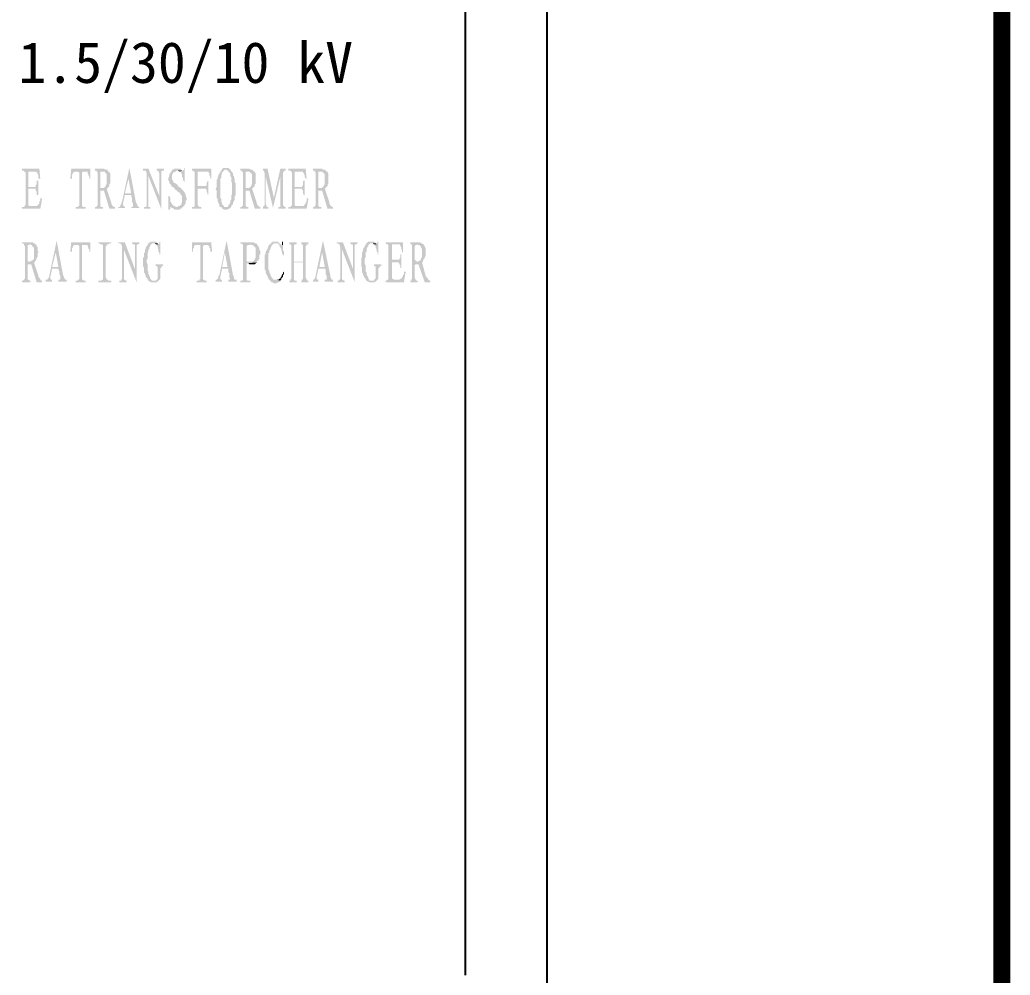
# Model space of a CAD drawing. Header units: millimetres. Extents: x 183355 to 194386, y -190559 to -183233.
# Drawn here: x 194325 to 194386.2, y -190119 to -190060 of the extents above; entities that cross this region are included whole.
import ezdxf

# ---------------------------------------------------------------- set-up
doc = ezdxf.new("R2010")
doc.units = ezdxf.units.MM
doc.header["$LTSCALE"] = 13
for name, color, linetype in [('1', 4, 'Continuous'), ('2', 3, 'Continuous'), ('PDF_Geometry', 7, 'Continuous')]:
    doc.layers.add(name, color=color, linetype=linetype)
doc.styles.add('PDF FangSong', font='simfang.ttf')

msp = doc.modelspace()

# ---------------------------------------------------------------- hatches: boundary and pattern name
at = {"layer": '2', "linetype": 'Continuous', "transparency": 33554559}
for points in [[(194326.164, -190069.201), (194325.097, -190069.201), (194325.097, -190069.314), (194325.153, -190069.314), (194325.21, -190069.314), (194325.21, -190069.37), (194325.94, -190069.37), (194325.996, -190069.37), (194325.996, -190069.426), (194326.052, -190069.482), (194326.052, -190069.538), (194326.108, -190069.594), (194326.108, -190069.707), (194326.108, -190069.819), (194326.221, -190069.819)], [(194325.21, -190069.37), (194325.266, -190069.37), (194325.322, -190069.482), (194325.322, -190071.448), (194325.266, -190071.448), (194325.266, -190071.504), (194325.21, -190071.56), (194325.659, -190071.504), (194325.603, -190071.504), (194325.547, -190071.504), (194325.49, -190071.448), (194325.49, -190071.392), (194325.49, -190070.437), (194325.884, -190070.437), (194325.49, -190070.325), (194325.49, -190069.37), (194325.94, -190069.37)], [(194329.31, -190069.201), (194328.13, -190069.201), (194328.074, -190069.819), (194328.186, -190069.819), (194328.186, -190069.707), (194328.186, -190069.594), (194328.186, -190069.538), (194328.243, -190069.482), (194328.243, -190069.426), (194328.299, -190069.426), (194328.355, -190069.37), (194328.411, -190069.37)], [(194329.31, -190069.201), (194328.411, -190069.37), (194329.085, -190069.37), (194329.141, -190069.37), (194329.141, -190069.426), (194329.141, -190069.482), (194329.197, -190069.538), (194329.197, -190069.594), (194329.254, -190069.707), (194329.254, -190069.819), (194329.31, -190069.819)], [(194328.411, -190069.37), (194328.467, -190069.37), (194328.523, -190069.37), (194328.58, -190069.426), (194328.636, -190069.426), (194328.636, -190071.448), (194328.636, -190071.504), (194328.58, -190071.504), (194328.523, -190071.56), (194328.467, -190071.56), (194328.411, -190071.56), (194328.411, -190071.673), (194329.029, -190071.673), (194329.029, -190071.56), (194328.973, -190071.56), (194328.917, -190071.56), (194328.86, -190071.56), (194328.804, -190071.504), (194328.804, -190071.448), (194328.804, -190069.426), (194328.86, -190069.37), (194328.917, -190069.37), (194329.029, -190069.37), (194329.085, -190069.37)], [(194330.096, -190069.201), (194329.591, -190069.201), (194329.591, -190069.314), (194329.647, -190069.314), (194329.703, -190069.314), (194329.703, -190069.37), (194329.759, -190069.426), (194329.759, -190071.448), (194329.703, -190071.504), (194329.703, -190071.56), (194329.647, -190071.56), (194329.591, -190071.56), (194329.591, -190071.673), (194330.096, -190071.673), (194330.096, -190071.56), (194330.04, -190071.56), (194329.984, -190071.56), (194329.928, -190071.504), (194329.928, -190071.448), (194329.928, -190070.605), (194329.928, -190070.549), (194329.984, -190070.549), (194330.04, -190070.549), (194330.152, -190070.549), (194330.321, -190070.437), (194330.377, -190070.437), (194330.04, -190070.381), (194329.984, -190070.381), (194329.928, -190070.381), (194329.928, -190070.325), (194329.928, -190069.426), (194329.928, -190069.37), (194329.984, -190069.37), (194330.096, -190069.37), (194330.433, -190069.37), (194330.377, -190069.314), (194330.377, -190069.257), (194330.321, -190069.257), (194330.265, -190069.257), (194330.152, -190069.201)], [(194330.433, -190069.37), (194330.096, -190069.37), (194330.152, -190069.37), (194330.208, -190069.37), (194330.208, -190069.426), (194330.265, -190069.482), (194330.321, -190069.538), (194330.321, -190069.594), (194330.321, -190069.707), (194330.321, -190069.763), (194330.321, -190069.875), (194330.321, -190069.931), (194330.321, -190069.988), (194330.321, -190070.1), (194330.321, -190070.156), (194330.265, -190070.212), (194330.265, -190070.268), (194330.208, -190070.325), (194330.152, -190070.381), (194330.096, -190070.381), (194330.04, -190070.381), (194330.377, -190070.437), (194330.377, -190070.381), (194330.433, -190070.325), (194330.489, -190070.268), (194330.489, -190070.212), (194330.489, -190070.156), (194330.545, -190070.1), (194330.545, -190070.044), (194330.545, -190069.988), (194330.545, -190069.875), (194330.545, -190069.819), (194330.545, -190069.707), (194330.545, -190069.651), (194330.545, -190069.538), (194330.545, -190069.482), (194330.489, -190069.426), (194330.489, -190069.37)], [(194331.725, -190069.145), (194331.276, -190071.223), (194331.219, -190071.336), (194331.219, -190071.392), (194331.163, -190071.448), (194331.163, -190071.504), (194331.107, -190071.56), (194331.051, -190071.56), (194331.051, -190071.616), (194331.444, -190071.616), (194331.444, -190071.56), (194331.388, -190071.504), (194331.332, -190071.448), (194331.332, -190071.336), (194331.444, -190070.83), (194331.837, -190070.83), (194331.444, -190070.718), (194331.669, -190069.819)], [(194331.725, -190069.145), (194331.669, -190069.819), (194331.837, -190070.718), (194331.444, -190070.718), (194331.837, -190070.83), (194331.837, -190070.942), (194331.893, -190070.999), (194331.893, -190071.055), (194331.893, -190071.167), (194331.893, -190071.223), (194331.893, -190071.279), (194331.95, -190071.336), (194331.95, -190071.392), (194331.95, -190071.448), (194331.95, -190071.504), (194331.893, -190071.56), (194331.837, -190071.56), (194331.837, -190071.616), (194332.343, -190071.616), (194332.343, -190071.56), (194332.287, -190071.56), (194332.23, -190071.504), (194332.23, -190071.448), (194332.174, -190071.392), (194332.174, -190071.336), (194332.118, -190071.223)], [(194332.904, -190069.201), (194332.567, -190069.201), (194332.567, -190069.314), (194332.624, -190069.314), (194332.68, -190069.314), (194332.736, -190069.314), (194332.792, -190069.482), (194332.904, -190069.651), (194333.691, -190071.673), (194333.578, -190070.886)], [(194332.792, -190069.482), (194332.792, -190071.448), (194332.792, -190071.504), (194332.736, -190071.56), (194332.68, -190071.56), (194332.624, -190071.56), (194332.624, -190071.673), (194333.017, -190071.673), (194333.017, -190071.56), (194332.961, -190071.56), (194332.904, -190071.56), (194332.904, -190071.504), (194332.904, -190071.448), (194332.904, -190069.651)], [(194333.859, -190069.201), (194333.41, -190069.201), (194333.41, -190069.314), (194333.466, -190069.314), (194333.522, -190069.314), (194333.522, -190069.37), (194333.578, -190069.482), (194333.578, -190070.886), (194333.691, -190071.673), (194333.691, -190069.426), (194333.691, -190069.37), (194333.747, -190069.314), (194333.859, -190069.314)], [(194334.589, -190069.201), (194334.533, -190069.201), (194334.477, -190069.201), (194334.421, -190069.257), (194334.365, -190069.257), (194334.365, -190069.314), (194334.309, -190069.37), (194334.252, -190069.426), (194334.252, -190069.482), (194334.196, -190069.538), (194334.196, -190069.594), (194334.196, -190069.651), (194334.14, -190069.763), (194334.14, -190069.819), (194334.14, -190069.931), (194334.196, -190069.988), (194334.196, -190070.044), (194334.196, -190070.1), (194334.252, -190070.156), (194334.309, -190070.212), (194334.309, -190070.268), (194334.365, -190070.325), (194334.421, -190070.325), (194334.477, -190070.381), (194334.533, -190070.437), (194334.533, -190070.493), (194334.589, -190070.493), (194334.646, -190070.549), (194334.702, -190070.605), (194334.758, -190070.662), (194334.814, -190070.662), (194334.87, -190070.718), (194334.87, -190070.774), (194334.926, -190070.83), (194334.983, -190070.886), (194334.983, -190070.942), (194334.983, -190070.999), (194334.983, -190071.055), (194334.983, -190071.167), (194334.983, -190071.223), (194334.983, -190071.279), (194334.926, -190071.336), (194334.926, -190071.392), (194334.926, -190071.448), (194334.87, -190071.448), (194334.814, -190071.504), (194334.758, -190071.504), (194334.702, -190071.56), (194334.646, -190071.56), (194334.252, -190071.56), (194334.309, -190071.56), (194334.309, -190071.616), (194334.365, -190071.616), (194334.477, -190071.673), (194334.533, -190071.729), (194334.589, -190071.729), (194334.702, -190071.729), (194334.758, -190071.729), (194334.814, -190071.729), (194334.87, -190071.673), (194334.926, -190071.673), (194334.983, -190071.616), (194335.039, -190071.56), (194335.095, -190071.504), (194335.151, -190071.448), (194335.151, -190071.392), (194335.207, -190071.336), (194335.207, -190071.279), (194335.207, -190071.167), (194335.263, -190071.111), (194335.263, -190071.055), (194335.263, -190070.999), (194335.207, -190070.886), (194335.207, -190070.83), (194335.207, -190070.774), (194335.151, -190070.718), (194335.151, -190070.662), (194335.095, -190070.605), (194335.039, -190070.549), (194334.983, -190070.493), (194334.926, -190070.437), (194334.926, -190070.381), (194334.87, -190070.381), (194334.814, -190070.325), (194334.758, -190070.325), (194334.758, -190070.268), (194334.702, -190070.212), (194334.646, -190070.156), (194334.589, -190070.1), (194334.533, -190070.1), (194334.477, -190070.044), (194334.421, -190069.988), (194334.421, -190069.931), (194334.365, -190069.875), (194334.365, -190069.819), (194334.365, -190069.763), (194334.365, -190069.707), (194334.365, -190069.651), (194334.365, -190069.538), (194334.421, -190069.482), (194334.421, -190069.426), (194334.477, -190069.426), (194334.533, -190069.37), (194334.589, -190069.37), (194334.646, -190069.314), (194334.702, -190069.314), (194334.983, -190069.314), (194334.926, -190069.257), (194334.87, -190069.201), (194334.814, -190069.201), (194334.758, -190069.201), (194334.702, -190069.201)], [(194334.983, -190069.314), (194334.702, -190069.314), (194334.814, -190069.37), (194335.039, -190069.314)], [(194335.151, -190069.145), (194335.095, -190069.145), (194335.095, -190069.257), (194335.039, -190069.314), (194334.814, -190069.37), (194334.87, -190069.37), (194334.87, -190069.426), (194334.926, -190069.426), (194334.926, -190069.482), (194334.983, -190069.538), (194334.983, -190069.594), (194334.983, -190069.707), (194335.039, -190069.763), (194335.039, -190069.875), (194335.095, -190069.988), (194335.151, -190069.988)], [(194336.78, -190069.201), (194335.6, -190069.201), (194335.6, -190069.314), (194335.657, -190069.314), (194336.611, -190069.37), (194336.611, -190069.426), (194336.668, -190069.482), (194336.668, -190069.538), (194336.668, -190069.594), (194336.724, -190069.707), (194336.724, -190069.819), (194336.78, -190069.819)], [(194335.657, -190069.314), (194335.713, -190069.37), (194335.769, -190069.426), (194335.769, -190069.482), (194335.769, -190071.504), (194335.713, -190071.56), (194335.657, -190071.56), (194335.6, -190071.56), (194335.6, -190071.673), (194336.162, -190071.673), (194336.162, -190071.56), (194336.106, -190071.56), (194336.05, -190071.56), (194335.994, -190071.504), (194335.937, -190071.448), (194335.937, -190070.437), (194336.443, -190070.437), (194335.937, -190070.268), (194335.937, -190069.37), (194336.611, -190069.37)], [(194337.735, -190069.145), (194337.679, -190069.145), (194337.566, -190069.145), (194337.51, -190069.145), (194337.51, -190069.201), (194337.454, -190069.201), (194337.454, -190069.257), (194337.398, -190069.314), (194337.342, -190069.37), (194337.342, -190069.426), (194337.285, -190069.482), (194337.229, -190069.594), (194337.229, -190069.651), (194337.173, -190069.707), (194337.173, -190069.763), (194337.173, -190069.819), (194337.117, -190069.875), (194337.117, -190069.931), (194337.117, -190070.044), (194337.117, -190070.1), (194337.117, -190070.156), (194337.117, -190070.268), (194337.117, -190070.325), (194337.061, -190070.437), (194337.061, -190070.493), (194337.117, -190070.549), (194337.117, -190070.605), (194337.117, -190070.718), (194337.117, -190070.774), (194337.117, -190070.83), (194337.117, -190070.942), (194337.117, -190070.999), (194337.173, -190071.055), (194337.173, -190071.111), (194337.173, -190071.223), (194337.229, -190071.279), (194337.229, -190071.336), (194337.285, -190071.392), (194337.285, -190071.504), (194337.342, -190071.56), (194337.398, -190071.56), (194337.735, -190071.56), (194337.679, -190071.56), (194337.622, -190071.56), (194337.566, -190071.56), (194337.566, -190071.504), (194337.51, -190071.448), (194337.454, -190071.392), (194337.454, -190071.336), (194337.398, -190071.223), (194337.398, -190071.167), (194337.398, -190071.111), (194337.398, -190071.055), (194337.342, -190070.999), (194337.342, -190070.942), (194337.342, -190070.83), (194337.342, -190070.774), (194337.342, -190070.662), (194337.342, -190070.605), (194337.342, -190070.493), (194337.342, -190070.437), (194337.342, -190070.381), (194337.342, -190070.325), (194337.342, -190070.212), (194337.342, -190070.156), (194337.342, -190070.044), (194337.342, -190069.988), (194337.342, -190069.931), (194337.342, -190069.819), (194337.398, -190069.763), (194337.398, -190069.707), (194337.398, -190069.651), (194337.398, -190069.594), (194337.454, -190069.482), (194337.454, -190069.426), (194337.51, -190069.37), (194337.566, -190069.314), (194337.622, -190069.257), (194337.679, -190069.257), (194337.959, -190069.257), (194337.903, -190069.201), (194337.847, -190069.145), (194337.791, -190069.145)], [(194337.959, -190069.257), (194337.679, -190069.257), (194337.735, -190069.257), (194337.791, -190069.314), (194337.847, -190069.314), (194337.847, -190069.37), (194337.903, -190069.426), (194337.959, -190069.482), (194337.959, -190069.594), (194337.959, -190069.651), (194338.016, -190069.707), (194338.016, -190069.819), (194338.016, -190069.875), (194338.016, -190069.931), (194338.016, -190069.988), (194338.072, -190070.1), (194338.072, -190070.156), (194338.072, -190070.268), (194338.072, -190070.325), (194338.072, -190070.437), (194338.072, -190070.493), (194338.072, -190070.605), (194338.072, -190070.662), (194338.072, -190070.774), (194338.016, -190070.83), (194338.016, -190070.886), (194338.016, -190070.999), (194338.016, -190071.055), (194338.016, -190071.111), (194337.959, -190071.167), (194337.959, -190071.223), (194337.959, -190071.279), (194337.903, -190071.392), (194337.847, -190071.448), (194337.847, -190071.504), (194337.791, -190071.56), (194337.735, -190071.56), (194337.398, -190071.56), (194337.454, -190071.616), (194337.454, -190071.673), (194337.51, -190071.673), (194337.566, -190071.729), (194337.622, -190071.729), (194337.679, -190071.729), (194337.735, -190071.729), (194337.791, -190071.729), (194337.847, -190071.673), (194337.903, -190071.673), (194337.959, -190071.616), (194338.016, -190071.56), (194338.016, -190071.504), (194338.072, -190071.448), (194338.128, -190071.392), (194338.128, -190071.336), (194338.128, -190071.279), (194338.184, -190071.223), (194338.184, -190071.167), (194338.24, -190071.111), (194338.24, -190071.055), (194338.24, -190070.942), (194338.24, -190070.886), (194338.296, -190070.83), (194338.296, -190070.718), (194338.296, -190070.662), (194338.296, -190070.605), (194338.296, -190070.493), (194338.296, -190070.437), (194338.296, -190070.381), (194338.296, -190070.268), (194338.296, -190070.212), (194338.296, -190070.1), (194338.24, -190070.044), (194338.24, -190069.988), (194338.24, -190069.875), (194338.24, -190069.819), (194338.184, -190069.763), (194338.184, -190069.707), (194338.184, -190069.651), (194338.128, -190069.594), (194338.128, -190069.482), (194338.072, -190069.426), (194338.016, -190069.37), (194338.016, -190069.314)], [(194339.083, -190069.201), (194338.577, -190069.201), (194338.577, -190069.314), (194338.633, -190069.314), (194338.69, -190069.314), (194338.69, -190069.37), (194338.746, -190069.426), (194338.746, -190071.448), (194338.69, -190071.504), (194338.69, -190071.56), (194338.633, -190071.56), (194338.577, -190071.56), (194338.577, -190071.673), (194339.083, -190071.673), (194339.083, -190071.56), (194339.027, -190071.56), (194338.97, -190071.56), (194338.914, -190071.504), (194338.914, -190071.448), (194338.914, -190070.605), (194338.914, -190070.549), (194338.97, -190070.549), (194339.027, -190070.549), (194339.139, -190070.549), (194339.307, -190070.437), (194339.027, -190070.381), (194338.97, -190070.381), (194338.914, -190070.381), (194338.914, -190070.325), (194338.914, -190069.426), (194338.914, -190069.37), (194338.97, -190069.37), (194339.027, -190069.37), (194339.42, -190069.37), (194339.364, -190069.314), (194339.307, -190069.257), (194339.251, -190069.257), (194339.139, -190069.201)], [(194339.42, -190069.37), (194339.027, -190069.37), (194339.139, -190069.37), (194339.195, -190069.426), (194339.251, -190069.482), (194339.307, -190069.538), (194339.307, -190069.594), (194339.307, -190069.707), (194339.307, -190069.763), (194339.307, -190069.875), (194339.307, -190069.931), (194339.307, -190069.988), (194339.307, -190070.1), (194339.307, -190070.156), (194339.251, -190070.212), (194339.251, -190070.268), (194339.195, -190070.325), (194339.139, -190070.381), (194339.083, -190070.381), (194339.027, -190070.381), (194339.307, -190070.437), (194339.364, -190070.381), (194339.42, -190070.325), (194339.476, -190070.268), (194339.476, -190070.212), (194339.476, -190070.156), (194339.532, -190070.1), (194339.532, -190070.044), (194339.532, -190069.988), (194339.532, -190069.875), (194339.532, -190069.819), (194339.532, -190069.707), (194339.532, -190069.651), (194339.532, -190069.538), (194339.532, -190069.482), (194339.476, -190069.426), (194339.476, -190069.37)], [(194340.262, -190069.201), (194339.981, -190069.201), (194339.981, -190069.314), (194340.038, -190069.314), (194340.038, -190069.37), (194340.094, -190069.482), (194340.15, -190069.707), (194340.599, -190071.616), (194340.655, -190070.999)], [(194340.094, -190069.482), (194340.094, -190071.448), (194340.038, -190071.504), (194339.981, -190071.56), (194339.981, -190071.673), (194340.318, -190071.673), (194340.318, -190071.56), (194340.262, -190071.56), (194340.206, -190071.56), (194340.206, -190071.504), (194340.15, -190071.392), (194340.15, -190069.707)], [(194341.386, -190069.201), (194341.049, -190069.201), (194340.655, -190070.999), (194340.599, -190071.616), (194341.049, -190069.707), (194341.217, -190069.482), (194341.217, -190069.426), (194341.273, -190069.37), (194341.273, -190069.314), (194341.329, -190069.314), (194341.386, -190069.314)], [(194341.217, -190069.482), (194341.049, -190069.707), (194341.049, -190071.448), (194341.049, -190071.504), (194341.049, -190071.56), (194340.992, -190071.56), (194340.936, -190071.56), (194340.936, -190071.673), (194341.386, -190071.673), (194341.386, -190071.56), (194341.329, -190071.56), (194341.273, -190071.504), (194341.217, -190071.448)], [(194342.621, -190069.201), (194341.554, -190069.201), (194341.554, -190069.314), (194341.61, -190069.314), (194341.666, -190069.314), (194341.723, -190069.37), (194342.397, -190069.37), (194342.453, -190069.37), (194342.453, -190069.426), (194342.509, -190069.482), (194342.509, -190069.538), (194342.565, -190069.594), (194342.565, -190069.707), (194342.621, -190069.819), (194342.677, -190069.819)], [(194341.723, -190069.37), (194341.779, -190069.482), (194341.779, -190071.448), (194341.723, -190071.504), (194341.666, -190071.56), (194342.116, -190071.504), (194342.06, -190071.504), (194342.003, -190071.504), (194341.947, -190071.448), (194341.947, -190071.392), (194341.947, -190070.437), (194342.397, -190070.437), (194341.947, -190070.325), (194341.947, -190069.37), (194342.397, -190069.37)], [(194343.576, -190069.201), (194343.071, -190069.201), (194343.071, -190069.314), (194343.127, -190069.314), (194343.183, -190069.314), (194343.183, -190069.37), (194343.239, -190069.426), (194343.239, -190071.448), (194343.183, -190071.504), (194343.183, -190071.56), (194343.127, -190071.56), (194343.071, -190071.56), (194343.071, -190071.673), (194343.576, -190071.673), (194343.576, -190071.56), (194343.52, -190071.56), (194343.464, -190071.56), (194343.408, -190071.504), (194343.408, -190071.448), (194343.408, -190070.605), (194343.408, -190070.549), (194343.464, -190070.549), (194343.52, -190070.549), (194343.632, -190070.549), (194343.801, -190070.437), (194343.52, -190070.381), (194343.464, -190070.381), (194343.408, -190070.381), (194343.408, -190070.325), (194343.408, -190069.426), (194343.408, -190069.37), (194343.464, -190069.37), (194343.52, -190069.37), (194343.913, -190069.37), (194343.857, -190069.314), (194343.801, -190069.257), (194343.688, -190069.257), (194343.632, -190069.201)], [(194343.913, -190069.37), (194343.52, -190069.37), (194343.576, -190069.37), (194343.632, -190069.37), (194343.688, -190069.426), (194343.745, -190069.482), (194343.801, -190069.538), (194343.801, -190069.594), (194343.801, -190069.707), (194343.801, -190069.763), (194343.801, -190069.875), (194343.801, -190069.931), (194343.801, -190069.988), (194343.801, -190070.1), (194343.801, -190070.156), (194343.745, -190070.212), (194343.745, -190070.268), (194343.688, -190070.325), (194343.632, -190070.381), (194343.576, -190070.381), (194343.52, -190070.381), (194343.801, -190070.437), (194343.857, -190070.381), (194343.913, -190070.325), (194343.969, -190070.268), (194343.969, -190070.212), (194343.969, -190070.156), (194344.025, -190070.1), (194344.025, -190070.044), (194344.025, -190069.988), (194344.025, -190069.875), (194344.025, -190069.819), (194344.025, -190069.707), (194344.025, -190069.651), (194344.025, -190069.538), (194344.025, -190069.482), (194343.969, -190069.426), (194343.969, -190069.37)], [(194326.108, -190069.931), (194325.996, -190069.931), (194325.996, -190069.988), (194325.996, -190070.044), (194325.996, -190070.156), (194325.94, -190070.212), (194325.94, -190070.268), (194325.94, -190070.325), (194325.49, -190070.325), (194325.884, -190070.437), (194325.94, -190070.437), (194325.94, -190070.493), (194325.94, -190070.549), (194325.996, -190070.605), (194325.996, -190070.718), (194325.996, -190070.83), (194326.108, -190070.83)], [(194336.611, -190069.931), (194336.555, -190069.931), (194336.555, -190069.988), (194336.499, -190070.044), (194336.499, -190070.156), (194336.499, -190070.212), (194336.443, -190070.268), (194335.937, -190070.268), (194336.443, -190070.437), (194336.499, -190070.493), (194336.499, -190070.549), (194336.499, -190070.605), (194336.555, -190070.718), (194336.555, -190070.83), (194336.611, -190070.83)], [(194342.565, -190069.931), (194342.509, -190069.931), (194342.453, -190069.988), (194342.453, -190070.044), (194342.453, -190070.156), (194342.453, -190070.212), (194342.397, -190070.268), (194342.397, -190070.325), (194341.947, -190070.325), (194342.397, -190070.437), (194342.397, -190070.493), (194342.453, -190070.549), (194342.453, -190070.605), (194342.453, -190070.718), (194342.509, -190070.83), (194342.565, -190070.83)], [(194330.321, -190070.437), (194330.152, -190070.549), (194330.489, -190071.673), (194330.826, -190071.673), (194330.826, -190071.56), (194330.77, -190071.56), (194330.714, -190071.504), (194330.658, -190071.448), (194330.602, -190071.336), (194330.602, -190071.279)], [(194334.196, -190070.886), (194334.14, -190070.886), (194334.14, -190071.729), (194334.196, -190071.729), (194334.252, -190071.673), (194334.252, -190071.616), (194334.252, -190071.56), (194334.646, -190071.56), (194334.589, -190071.56), (194334.533, -190071.504), (194334.477, -190071.504), (194334.421, -190071.448), (194334.365, -190071.392), (194334.365, -190071.336), (194334.309, -190071.336), (194334.309, -190071.279), (194334.252, -190071.223), (194334.252, -190071.111), (194334.252, -190071.055), (194334.252, -190070.999)], [(194339.307, -190070.437), (194339.139, -190070.549), (194339.476, -190071.673), (194339.813, -190071.673), (194339.813, -190071.56), (194339.757, -190071.56), (194339.701, -190071.504), (194339.644, -190071.448), (194339.588, -190071.336), (194339.588, -190071.279)], [(194343.801, -190070.437), (194343.632, -190070.549), (194343.969, -190071.673), (194344.306, -190071.673), (194344.306, -190071.56), (194344.25, -190071.56), (194344.194, -190071.504), (194344.138, -190071.448), (194344.082, -190071.336), (194344.082, -190071.279)], [(194326.221, -190070.999), (194326.221, -190071.055), (194326.221, -190071.167), (194326.164, -190071.223), (194326.164, -190071.279), (194326.164, -190071.336), (194326.108, -190071.392), (194326.108, -190071.448), (194326.052, -190071.448), (194325.996, -190071.504), (194325.94, -190071.504), (194325.884, -190071.504), (194325.827, -190071.504), (194325.715, -190071.504), (194325.659, -190071.504), (194325.21, -190071.56), (194325.153, -190071.56), (194325.097, -190071.56), (194325.097, -190071.673), (194326.221, -190071.673), (194326.333, -190071.055)], [(194342.734, -190070.999), (194342.677, -190071.055), (194342.677, -190071.167), (194342.677, -190071.223), (194342.621, -190071.279), (194342.621, -190071.336), (194342.565, -190071.392), (194342.565, -190071.448), (194342.509, -190071.448), (194342.509, -190071.504), (194342.453, -190071.504), (194342.34, -190071.504), (194342.284, -190071.504), (194342.228, -190071.504), (194342.116, -190071.504), (194341.666, -190071.56), (194341.61, -190071.56), (194341.554, -190071.56), (194341.554, -190071.673), (194342.677, -190071.673), (194342.79, -190071.055)], [(194325.603, -190073.751), (194325.097, -190073.751), (194325.097, -190073.807), (194325.153, -190073.807), (194325.21, -190073.863), (194325.21, -190073.919), (194325.266, -190073.975), (194325.266, -190075.997), (194325.21, -190076.054), (194325.153, -190076.11), (194325.097, -190076.11), (194325.097, -190076.222), (194325.603, -190076.222), (194325.603, -190076.11), (194325.547, -190076.11), (194325.49, -190076.054), (194325.434, -190076.054), (194325.434, -190075.941), (194325.434, -190075.155), (194325.434, -190075.099), (194325.49, -190075.099), (194325.547, -190075.099), (194325.659, -190075.099), (194325.827, -190074.986), (194325.884, -190074.986), (194325.547, -190074.93), (194325.49, -190074.93), (194325.434, -190074.874), (194325.434, -190074.818), (194325.434, -190073.975), (194325.434, -190073.919), (194325.49, -190073.919), (194325.603, -190073.863), (194325.94, -190073.863), (194325.884, -190073.863), (194325.884, -190073.807), (194325.827, -190073.807), (194325.771, -190073.751), (194325.659, -190073.751)], [(194325.94, -190073.863), (194325.603, -190073.863), (194325.659, -190073.919), (194325.715, -190073.919), (194325.715, -190073.975), (194325.771, -190074.032), (194325.827, -190074.088), (194325.827, -190074.144), (194325.827, -190074.2), (194325.827, -190074.312), (194325.827, -190074.425), (194325.827, -190074.481), (194325.827, -190074.537), (194325.827, -190074.649), (194325.827, -190074.706), (194325.827, -190074.762), (194325.771, -190074.818), (194325.715, -190074.874), (194325.659, -190074.874), (194325.603, -190074.93), (194325.547, -190074.93), (194325.884, -190074.986), (194325.884, -190074.93), (194325.94, -190074.874), (194325.996, -190074.762), (194325.996, -190074.706), (194326.052, -190074.649), (194326.052, -190074.593), (194326.052, -190074.537), (194326.052, -190074.425), (194326.108, -190074.369), (194326.108, -190074.312), (194326.052, -190074.256), (194326.052, -190074.144), (194326.052, -190074.088), (194326.052, -190074.032), (194325.996, -190073.975), (194325.996, -190073.919)], [(194327.232, -190073.638), (194326.782, -190075.773), (194326.782, -190075.829), (194326.726, -190075.941), (194326.67, -190075.997), (194326.67, -190076.054), (194326.614, -190076.054), (194326.558, -190076.054), (194326.558, -190076.166), (194326.951, -190076.166), (194326.951, -190076.054), (194326.895, -190076.054), (194326.838, -190075.997), (194326.838, -190075.941), (194326.838, -190075.885), (194326.951, -190075.38), (194327.344, -190075.38), (194326.951, -190075.267), (194327.175, -190074.369)], [(194327.232, -190073.638), (194327.175, -190074.369), (194327.344, -190075.267), (194326.951, -190075.267), (194327.344, -190075.38), (194327.344, -190075.436), (194327.4, -190075.548), (194327.4, -190075.604), (194327.4, -190075.66), (194327.4, -190075.717), (194327.456, -190075.829), (194327.456, -190075.885), (194327.456, -190075.941), (194327.456, -190075.997), (194327.456, -190076.054), (194327.4, -190076.054), (194327.344, -190076.054), (194327.344, -190076.166), (194327.849, -190076.166), (194327.849, -190076.054), (194327.793, -190076.054), (194327.737, -190076.054), (194327.737, -190075.997), (194327.681, -190075.941), (194327.681, -190075.885), (194327.625, -190075.773)], [(194329.31, -190073.751), (194328.13, -190073.751), (194328.074, -190074.312), (194328.186, -190074.312), (194328.186, -190074.2), (194328.186, -190074.144), (194328.186, -190074.088), (194328.243, -190074.032), (194328.243, -190073.975), (194328.299, -190073.919), (194328.355, -190073.919), (194328.411, -190073.919)], [(194329.31, -190073.751), (194328.411, -190073.919), (194329.085, -190073.919), (194329.141, -190073.919), (194329.141, -190073.975), (194329.197, -190074.088), (194329.197, -190074.144), (194329.254, -190074.2), (194329.254, -190074.312), (194329.31, -190074.312)], [(194328.411, -190073.919), (194328.467, -190073.919), (194328.523, -190073.919), (194328.58, -190073.919), (194328.636, -190073.975), (194328.636, -190075.997), (194328.58, -190076.054), (194328.523, -190076.11), (194328.467, -190076.11), (194328.411, -190076.11), (194328.411, -190076.222), (194329.029, -190076.222), (194329.029, -190076.11), (194328.973, -190076.11), (194328.917, -190076.11), (194328.86, -190076.054), (194328.804, -190076.054), (194328.804, -190075.997), (194328.804, -190073.975), (194328.804, -190073.919), (194328.86, -190073.919), (194328.917, -190073.919), (194329.029, -190073.919), (194329.085, -190073.919)], [(194330.602, -190073.751), (194329.815, -190073.751), (194329.815, -190073.807), (194329.871, -190073.807), (194329.928, -190073.863), (194329.984, -190073.863), (194330.04, -190073.863), (194330.096, -190073.919), (194330.096, -190073.975), (194330.096, -190075.997), (194330.096, -190076.054), (194330.04, -190076.054), (194329.984, -190076.11), (194329.928, -190076.11), (194329.815, -190076.11), (194329.815, -190076.222), (194330.602, -190076.222), (194330.602, -190076.11), (194330.489, -190076.11), (194330.433, -190076.11), (194330.377, -190076.054), (194330.321, -190076.054), (194330.321, -190075.997), (194330.265, -190075.941), (194330.265, -190073.975), (194330.321, -190073.975), (194330.321, -190073.919), (194330.321, -190073.863), (194330.377, -190073.863), (194330.433, -190073.863), (194330.489, -190073.807), (194330.602, -190073.807)], [(194331.444, -190073.751), (194331.051, -190073.751), (194331.051, -190073.807), (194331.163, -190073.807), (194331.219, -190073.863), (194331.276, -190074.032), (194331.388, -190074.2), (194332.174, -190076.222), (194332.062, -190075.38)], [(194332.343, -190073.751), (194331.893, -190073.751), (194331.893, -190073.807), (194331.95, -190073.863), (194332.006, -190073.863), (194332.062, -190073.919), (194332.062, -190073.975), (194332.062, -190075.38), (194332.174, -190076.222), (194332.174, -190073.975), (194332.174, -190073.919), (194332.23, -190073.863), (194332.287, -190073.863), (194332.343, -190073.807)], [(194333.185, -190073.695), (194333.129, -190073.695), (194333.073, -190073.695), (194333.017, -190073.695), (194333.017, -190073.751), (194332.961, -190073.751), (194332.904, -190073.807), (194332.848, -190073.863), (194332.848, -190073.919), (194332.792, -190073.975), (194332.736, -190074.088), (194332.736, -190074.144), (194332.68, -190074.2), (194332.68, -190074.256), (194332.68, -190074.369), (194332.624, -190074.425), (194332.624, -190074.481), (194332.624, -190074.537), (194332.624, -190074.649), (194332.567, -190074.706), (194332.567, -190074.818), (194332.567, -190074.874), (194332.567, -190074.986), (194332.567, -190075.043), (194332.567, -190075.155), (194332.567, -190075.211), (194332.624, -190075.323), (194332.624, -190075.38), (194332.624, -190075.436), (194332.624, -190075.492), (194332.624, -190075.604), (194332.68, -190075.66), (194332.68, -190075.717), (194332.736, -190075.773), (194332.736, -190075.829), (194332.736, -190075.885), (194332.792, -190075.941), (194332.848, -190075.997), (194332.848, -190076.054), (194332.904, -190076.11), (194332.961, -190076.166), (194333.017, -190076.166), (194333.073, -190076.222), (194333.129, -190076.222), (194333.185, -190076.222), (194333.241, -190076.222), (194333.354, -190076.222), (194333.41, -190076.222), (194333.466, -190076.166), (194333.185, -190076.11), (194333.129, -190076.11), (194333.073, -190076.054), (194333.017, -190075.997), (194333.017, -190075.941), (194332.961, -190075.829), (194332.961, -190075.773), (194332.904, -190075.717), (194332.904, -190075.66), (194332.904, -190075.604), (194332.904, -190075.548), (194332.848, -190075.492), (194332.848, -190075.38), (194332.848, -190075.323), (194332.848, -190075.267), (194332.848, -190075.155), (194332.848, -190075.099), (194332.792, -190074.986), (194332.792, -190074.93), (194332.792, -190074.818), (194332.848, -190074.762), (194332.848, -190074.649), (194332.848, -190074.593), (194332.848, -190074.537), (194332.848, -190074.425), (194332.848, -190074.369), (194332.904, -190074.312), (194332.904, -190074.256), (194332.904, -190074.2), (194332.961, -190074.144), (194332.961, -190074.032), (194333.017, -190073.975), (194333.017, -190073.919), (194333.073, -190073.863), (194333.129, -190073.807), (194333.185, -190073.807), (194333.466, -190073.807), (194333.41, -190073.751), (194333.354, -190073.695), (194333.298, -190073.695), (194333.241, -190073.695)], [(194333.466, -190073.807), (194333.185, -190073.807), (194333.241, -190073.807), (194333.298, -190073.807), (194333.354, -190073.863), (194333.41, -190073.863), (194333.522, -190073.863)], [(194333.635, -190073.695), (194333.578, -190073.695), (194333.578, -190073.751), (194333.578, -190073.807), (194333.522, -190073.863), (194333.41, -190073.863), (194333.41, -190073.919), (194333.466, -190073.975), (194333.466, -190074.032), (194333.466, -190074.088), (194333.522, -190074.2), (194333.522, -190074.312), (194333.578, -190074.369), (194333.578, -190074.481), (194333.635, -190074.481), (194333.635, -190074.369), (194333.635, -190074.312), (194333.635, -190074.2), (194333.635, -190074.144), (194333.635, -190074.088), (194333.635, -190074.032), (194333.635, -190073.975), (194333.635, -190073.919), (194333.635, -190073.807), (194333.635, -190073.751)], [(194336.78, -190073.751), (194335.6, -190073.751), (194335.6, -190074.312), (194335.657, -190074.312), (194335.657, -190074.2), (194335.657, -190074.144), (194335.713, -190074.088), (194335.713, -190074.032), (194335.713, -190073.975), (194335.769, -190073.975), (194335.769, -190073.919), (194335.825, -190073.919), (194335.937, -190073.919)], [(194335.937, -190073.919), (194335.994, -190073.919), (194336.05, -190073.919), (194336.106, -190073.919), (194336.106, -190073.975), (194336.106, -190075.997), (194336.05, -190076.054), (194336.05, -190076.11), (194335.994, -190076.11), (194335.881, -190076.11), (194335.881, -190076.222), (194336.499, -190076.222), (194336.499, -190076.11), (194336.443, -190076.11), (194336.387, -190076.11), (194336.331, -190076.054), (194336.274, -190076.054), (194336.274, -190075.997), (194336.274, -190073.975), (194336.331, -190073.919), (194336.443, -190073.919), (194336.499, -190073.919), (194336.611, -190073.919)], [(194336.78, -190073.751), (194335.937, -190073.919), (194336.611, -190073.919), (194336.611, -190073.975), (194336.668, -190073.975), (194336.668, -190074.088), (194336.724, -190074.144), (194336.724, -190074.2), (194336.724, -190074.312), (194336.836, -190074.312)], [(194337.735, -190073.638), (194337.285, -190075.773), (194337.229, -190075.829), (194337.229, -190075.941), (194337.173, -190075.997), (194337.117, -190076.054), (194337.061, -190076.054), (194337.061, -190076.166), (194337.454, -190076.166), (194337.454, -190076.054), (194337.342, -190076.054), (194337.342, -190075.997), (194337.342, -190075.941), (194337.342, -190075.885), (194337.454, -190075.38), (194337.847, -190075.38), (194337.454, -190075.267), (194337.622, -190074.369)], [(194337.735, -190073.638), (194337.622, -190074.369), (194337.791, -190075.267), (194337.454, -190075.267), (194337.847, -190075.38), (194337.847, -190075.436), (194337.847, -190075.548), (194337.847, -190075.604), (194337.903, -190075.66), (194337.903, -190075.717), (194337.903, -190075.829), (194337.903, -190075.885), (194337.903, -190075.941), (194337.959, -190075.997), (194337.903, -190076.054), (194337.847, -190076.054), (194337.847, -190076.166), (194338.353, -190076.166), (194338.353, -190076.054), (194338.296, -190076.054), (194338.24, -190076.054), (194338.184, -190075.997), (194338.184, -190075.941), (194338.184, -190075.885), (194338.128, -190075.773)], [(194339.195, -190073.751), (194338.577, -190073.751), (194338.577, -190073.807), (194338.633, -190073.807), (194338.69, -190073.863), (194338.746, -190073.863), (194339.195, -190073.863), (194339.251, -190073.919), (194339.307, -190073.919), (194339.364, -190073.919), (194339.42, -190073.975), (194339.476, -190074.032), (194339.532, -190074.088), (194339.532, -190074.144), (194339.532, -190074.2), (194339.532, -190074.312), (194339.532, -190074.369), (194339.532, -190074.481), (194339.532, -190074.537), (194339.532, -190074.593), (194339.532, -190074.706), (194339.476, -190074.762), (194339.476, -190074.818), (194339.42, -190074.874), (194339.364, -190074.93), (194339.307, -190074.93), (194339.251, -190074.93), (194339.195, -190074.93), (194339.588, -190074.986), (194339.588, -190074.93), (194339.644, -190074.874), (194339.701, -190074.874), (194339.701, -190074.818), (194339.757, -190074.762), (194339.757, -190074.706), (194339.757, -190074.649), (194339.757, -190074.537), (194339.813, -190074.481), (194339.813, -190074.369), (194339.813, -190074.256), (194339.757, -190074.2), (194339.757, -190074.144), (194339.757, -190074.088), (194339.701, -190074.032), (194339.701, -190073.975), (194339.644, -190073.919), (194339.588, -190073.863), (194339.588, -190073.807), (194339.532, -190073.807), (194339.476, -190073.807), (194339.42, -190073.751), (194339.364, -190073.751), (194339.251, -190073.751)], [(194338.746, -190073.863), (194338.746, -190073.919), (194338.746, -190073.975), (194338.746, -190075.997), (194338.746, -190076.054), (194338.69, -190076.11), (194338.633, -190076.11), (194338.577, -190076.11), (194338.577, -190076.222), (194339.195, -190076.222), (194339.195, -190076.11), (194339.083, -190076.11), (194339.027, -190076.11), (194338.97, -190076.054), (194338.97, -190075.997), (194338.97, -190075.941), (194338.97, -190075.043), (194339.588, -190074.986), (194339.195, -190074.93), (194339.083, -190074.93), (194339.027, -190074.93), (194338.97, -190074.93), (194338.97, -190074.874), (194338.97, -190073.975), (194339.027, -190073.919), (194339.139, -190073.919), (194339.195, -190073.863)], [(194340.487, -190073.751), (194340.487, -190073.807), (194340.431, -190073.863), (194340.375, -190073.863), (194340.318, -190073.975), (194340.318, -190074.032), (194340.262, -190074.088), (194340.262, -190074.144), (194340.206, -190074.2), (194340.206, -190074.256), (194340.15, -190074.312), (194340.15, -190074.369), (194340.15, -190074.425), (194340.094, -190074.537), (194340.094, -190074.593), (194340.094, -190074.649), (194340.094, -190074.762), (194340.094, -190074.818), (194340.094, -190074.874), (194340.094, -190074.986), (194340.094, -190075.099), (194340.094, -190075.155), (194340.094, -190075.211), (194340.094, -190075.323), (194340.094, -190075.38), (194340.094, -190075.436), (194340.15, -190075.492), (194340.15, -190075.604), (194340.15, -190075.66), (194340.206, -190075.717), (194340.206, -190075.773), (194340.262, -190075.829), (194340.262, -190075.885), (194340.318, -190075.941), (194340.318, -190075.997), (194340.375, -190076.054), (194340.431, -190076.11), (194340.487, -190076.166), (194340.487, -190076.222), (194340.543, -190076.222), (194340.599, -190076.222), (194340.655, -190076.278), (194340.712, -190076.278), (194340.768, -190076.278), (194340.824, -190076.278), (194340.88, -190076.222), (194340.936, -190076.222), (194340.992, -190076.166), (194341.049, -190076.166), (194341.049, -190076.11), (194340.824, -190076.054), (194340.768, -190076.054), (194340.712, -190076.054), (194340.655, -190076.054), (194340.599, -190076.054), (194340.599, -190075.997), (194340.543, -190075.941), (194340.487, -190075.885), (194340.487, -190075.829), (194340.431, -190075.773), (194340.431, -190075.717), (194340.431, -190075.66), (194340.375, -190075.604), (194340.375, -190075.548), (194340.375, -190075.492), (194340.318, -190075.436), (194340.318, -190075.323), (194340.318, -190075.267), (194340.318, -190075.211), (194340.318, -190075.099), (194340.318, -190075.043), (194340.318, -190074.93), (194340.318, -190074.818), (194340.318, -190074.762), (194340.318, -190074.649), (194340.318, -190074.593), (194340.318, -190074.537), (194340.318, -190074.425), (194340.375, -190074.369), (194340.375, -190074.312), (194340.375, -190074.256), (194340.431, -190074.2), (194340.431, -190074.144), (194340.487, -190074.032), (194340.487, -190073.975), (194340.543, -190073.919), (194340.599, -190073.863), (194340.655, -190073.807), (194340.712, -190073.807)], [(194340.768, -190073.695), (194340.712, -190073.695), (194340.655, -190073.695), (194340.599, -190073.695), (194340.543, -190073.751), (194340.487, -190073.751), (194340.712, -190073.807), (194340.768, -190073.807), (194340.824, -190073.807), (194340.88, -190073.807), (194340.936, -190073.863), (194340.992, -190073.863), (194340.992, -190073.919), (194340.992, -190073.975), (194341.049, -190074.032), (194341.049, -190074.088), (194341.105, -190074.144), (194341.105, -190074.256), (194341.161, -190074.312), (194341.161, -190074.425), (194341.217, -190074.537), (194341.273, -190074.537), (194341.273, -190074.481), (194341.273, -190074.369), (194341.273, -190074.312), (194341.217, -190074.256), (194341.217, -190074.144), (194341.217, -190074.088), (194341.217, -190074.032), (194341.217, -190073.975), (194341.217, -190073.919), (194341.161, -190073.919), (194341.105, -190073.919), (194341.105, -190073.863), (194341.049, -190073.863), (194340.992, -190073.807), (194340.936, -190073.751), (194340.88, -190073.695), (194340.824, -190073.695)], [(194341.217, -190073.695), (194341.161, -190073.695), (194341.161, -190073.807), (194341.161, -190073.863), (194341.161, -190073.919), (194341.217, -190073.919), (194341.217, -190073.863), (194341.217, -190073.751)], [(194342.06, -190073.751), (194341.61, -190073.751), (194341.61, -190073.863), (194341.666, -190073.863), (194341.723, -190073.919), (194341.723, -190073.975), (194341.723, -190075.997), (194341.666, -190076.054), (194341.666, -190076.11), (194341.61, -190076.11), (194341.61, -190076.222), (194342.06, -190076.222), (194342.06, -190076.11), (194342.003, -190076.11), (194341.947, -190076.11), (194341.891, -190076.054), (194341.891, -190075.997), (194341.891, -190074.986), (194342.453, -190074.986), (194341.891, -190074.93), (194341.891, -190073.975), (194341.891, -190073.919), (194341.947, -190073.863), (194342.003, -190073.863), (194342.06, -190073.863)], [(194342.79, -190073.751), (194342.34, -190073.751), (194342.34, -190073.863), (194342.397, -190073.863), (194342.453, -190073.919), (194342.453, -190073.975), (194342.453, -190074.93), (194341.891, -190074.93), (194342.453, -190074.986), (194342.453, -190075.941), (194342.453, -190075.997), (194342.397, -190076.054), (194342.397, -190076.11), (194342.34, -190076.11), (194342.34, -190076.222), (194342.79, -190076.222), (194342.79, -190076.11), (194342.734, -190076.11), (194342.677, -190076.054), (194342.677, -190075.997), (194342.621, -190075.941), (194342.621, -190073.975), (194342.677, -190073.919), (194342.677, -190073.863), (194342.734, -190073.863), (194342.79, -190073.863)], [(194343.688, -190073.638), (194343.239, -190075.773), (194343.239, -190075.829), (194343.183, -190075.941), (194343.183, -190075.997), (194343.127, -190076.054), (194343.071, -190076.054), (194343.071, -190076.166), (194343.408, -190076.166), (194343.408, -190076.054), (194343.351, -190076.054), (194343.295, -190075.997), (194343.295, -190075.941), (194343.295, -190075.885), (194343.408, -190075.38), (194343.801, -190075.38), (194343.464, -190075.267), (194343.632, -190074.369)], [(194343.688, -190073.638), (194343.632, -190074.369), (194343.801, -190075.267), (194343.464, -190075.267), (194343.801, -190075.38), (194343.857, -190075.436), (194343.857, -190075.548), (194343.857, -190075.604), (194343.857, -190075.66), (194343.857, -190075.717), (194343.913, -190075.829), (194343.913, -190075.885), (194343.913, -190075.941), (194343.913, -190075.997), (194343.913, -190076.054), (194343.801, -190076.054), (194343.801, -190076.166), (194344.306, -190076.166), (194344.306, -190076.054), (194344.25, -190076.054), (194344.194, -190076.054), (194344.194, -190075.997), (194344.194, -190075.941), (194344.138, -190075.885), (194344.138, -190075.773)], [(194344.924, -190073.751), (194344.531, -190073.751), (194344.531, -190073.807), (194344.587, -190073.807), (194344.699, -190073.863), (194344.756, -190074.032), (194344.868, -190074.2), (194345.654, -190076.222), (194345.542, -190075.38)], [(194345.823, -190073.751), (194345.373, -190073.751), (194345.373, -190073.807), (194345.43, -190073.863), (194345.486, -190073.863), (194345.542, -190073.919), (194345.542, -190073.975), (194345.542, -190075.38), (194345.654, -190076.222), (194345.654, -190073.975), (194345.654, -190073.919), (194345.71, -190073.863), (194345.767, -190073.863), (194345.823, -190073.807)], [(194346.665, -190073.695), (194346.609, -190073.695), (194346.553, -190073.695), (194346.497, -190073.695), (194346.441, -190073.751), (194346.384, -190073.807), (194346.328, -190073.863), (194346.328, -190073.919), (194346.272, -190073.975), (194346.216, -190074.088), (194346.16, -190074.144), (194346.16, -190074.2), (194346.16, -190074.256), (194346.104, -190074.369), (194346.104, -190074.425), (194346.104, -190074.481), (194346.104, -190074.537), (194346.104, -190074.649), (194346.047, -190074.706), (194346.047, -190074.818), (194346.047, -190074.874), (194346.047, -190074.986), (194346.047, -190075.043), (194346.047, -190075.155), (194346.047, -190075.211), (194346.104, -190075.323), (194346.104, -190075.38), (194346.104, -190075.436), (194346.104, -190075.492), (194346.104, -190075.604), (194346.16, -190075.66), (194346.16, -190075.717), (194346.16, -190075.773), (194346.216, -190075.829), (194346.216, -190075.885), (194346.272, -190075.941), (194346.328, -190075.997), (194346.328, -190076.054), (194346.384, -190076.11), (194346.441, -190076.166), (194346.497, -190076.166), (194346.553, -190076.222), (194346.609, -190076.222), (194346.665, -190076.222), (194346.721, -190076.222), (194346.778, -190076.222), (194346.834, -190076.222), (194346.89, -190076.166), (194346.946, -190076.166), (194346.665, -190076.11), (194346.609, -190076.11), (194346.553, -190076.11), (194346.553, -190076.054), (194346.497, -190075.997), (194346.497, -190075.941), (194346.441, -190075.829), (194346.384, -190075.773), (194346.384, -190075.717), (194346.384, -190075.66), (194346.384, -190075.604), (194346.328, -190075.548), (194346.328, -190075.492), (194346.328, -190075.38), (194346.328, -190075.323), (194346.328, -190075.267), (194346.328, -190075.155), (194346.272, -190075.099), (194346.272, -190074.986), (194346.272, -190074.93), (194346.272, -190074.818), (194346.272, -190074.762), (194346.328, -190074.649), (194346.328, -190074.593), (194346.328, -190074.537), (194346.328, -190074.425), (194346.328, -190074.369), (194346.384, -190074.312), (194346.384, -190074.256), (194346.384, -190074.2), (194346.384, -190074.144), (194346.441, -190074.032), (194346.497, -190073.975), (194346.497, -190073.919), (194346.553, -190073.863), (194346.609, -190073.807), (194346.665, -190073.807), (194346.946, -190073.807), (194346.89, -190073.751), (194346.834, -190073.695), (194346.778, -190073.695), (194346.721, -190073.695)], [(194346.946, -190073.807), (194346.665, -190073.807), (194346.721, -190073.807), (194346.778, -190073.807), (194346.834, -190073.863), (194346.89, -190073.863), (194347.002, -190073.863)], [(194347.115, -190073.695), (194347.058, -190073.695), (194347.058, -190073.751), (194347.002, -190073.807), (194347.002, -190073.863), (194346.89, -190073.863), (194346.89, -190073.919), (194346.946, -190073.975), (194346.946, -190074.032), (194346.946, -190074.088), (194347.002, -190074.2), (194347.002, -190074.312), (194347.058, -190074.369), (194347.058, -190074.481), (194347.115, -190074.481), (194347.115, -190074.369), (194347.115, -190074.312), (194347.115, -190074.2), (194347.115, -190074.144), (194347.115, -190074.088), (194347.115, -190074.032), (194347.115, -190073.975), (194347.115, -190073.919), (194347.115, -190073.807), (194347.115, -190073.751)], [(194348.631, -190073.751), (194347.564, -190073.751), (194347.564, -190073.807), (194347.62, -190073.863), (194347.676, -190073.863), (194348.406, -190073.863), (194348.463, -190073.919), (194348.463, -190073.975), (194348.519, -190074.032), (194348.519, -190074.088), (194348.519, -190074.144), (194348.575, -190074.256), (194348.575, -190074.369), (194348.631, -190074.369)], [(194347.676, -190073.863), (194347.732, -190073.919), (194347.732, -190073.975), (194347.732, -190075.941), (194347.732, -190075.997), (194347.732, -190076.054), (194347.676, -190076.054), (194348.126, -190076.054), (194348.069, -190076.054), (194348.013, -190075.997), (194347.957, -190075.997), (194347.957, -190075.941), (194347.957, -190074.986), (194348.35, -190074.986), (194347.957, -190074.818), (194347.957, -190073.863), (194348.406, -190073.863)], [(194349.586, -190073.751), (194349.08, -190073.751), (194349.08, -190073.807), (194349.137, -190073.863), (194349.193, -190073.919), (194349.193, -190073.975), (194349.193, -190075.997), (194349.137, -190076.054), (194349.137, -190076.11), (194349.08, -190076.11), (194349.08, -190076.222), (194349.53, -190076.222), (194349.53, -190076.11), (194349.474, -190076.11), (194349.417, -190076.054), (194349.361, -190075.941), (194349.361, -190075.155), (194349.417, -190075.099), (194349.474, -190075.099), (194349.53, -190075.099), (194349.586, -190075.099), (194349.811, -190074.986), (194349.53, -190074.93), (194349.474, -190074.93), (194349.417, -190074.874), (194349.361, -190074.818), (194349.361, -190073.975), (194349.417, -190073.919), (194349.474, -190073.919), (194349.53, -190073.863), (194349.923, -190073.863), (194349.867, -190073.863), (194349.811, -190073.807), (194349.754, -190073.807), (194349.698, -190073.751), (194349.642, -190073.751)], [(194349.923, -190073.863), (194349.53, -190073.863), (194349.586, -190073.919), (194349.642, -190073.919), (194349.698, -190073.975), (194349.754, -190074.032), (194349.754, -190074.088), (194349.811, -190074.144), (194349.811, -190074.2), (194349.811, -190074.312), (194349.811, -190074.425), (194349.811, -190074.481), (194349.811, -190074.537), (194349.811, -190074.649), (194349.754, -190074.706), (194349.754, -190074.762), (194349.754, -190074.818), (194349.698, -190074.818), (194349.698, -190074.874), (194349.642, -190074.874), (194349.586, -190074.93), (194349.53, -190074.93), (194349.811, -190074.986), (194349.867, -190074.93), (194349.867, -190074.874), (194349.923, -190074.762), (194349.979, -190074.762), (194349.979, -190074.706), (194349.979, -190074.649), (194350.035, -190074.593), (194350.035, -190074.537), (194350.035, -190074.425), (194350.035, -190074.369), (194350.035, -190074.312), (194350.035, -190074.256), (194350.035, -190074.144), (194350.035, -190074.088), (194349.979, -190074.032), (194349.979, -190073.975), (194349.923, -190073.919)], [(194331.276, -190074.032), (194331.276, -190075.997), (194331.219, -190076.054), (194331.219, -190076.11), (194331.107, -190076.11), (194331.107, -190076.222), (194331.556, -190076.222), (194331.556, -190076.11), (194331.5, -190076.11), (194331.444, -190076.054), (194331.388, -190076.054), (194331.388, -190075.941), (194331.388, -190074.2)], [(194344.756, -190074.032), (194344.756, -190075.997), (194344.699, -190076.054), (194344.643, -190076.11), (194344.587, -190076.11), (194344.587, -190076.222), (194345.036, -190076.222), (194345.036, -190076.11), (194344.98, -190076.11), (194344.924, -190076.054), (194344.868, -190076.054), (194344.868, -190075.941), (194344.868, -190074.2)], [(194348.519, -190074.481), (194348.463, -190074.481), (194348.463, -190074.593), (194348.463, -190074.706), (194348.406, -190074.762), (194348.406, -190074.818), (194348.35, -190074.818), (194347.957, -190074.818), (194348.35, -190074.986), (194348.406, -190075.043), (194348.406, -190075.099), (194348.463, -190075.155), (194348.463, -190075.267), (194348.463, -190075.323), (194348.519, -190075.323)], [(194325.827, -190074.986), (194325.659, -190075.099), (194325.996, -190076.222), (194326.333, -190076.222), (194326.333, -190076.11), (194326.277, -190076.11), (194326.221, -190076.054), (194326.221, -190075.997), (194326.164, -190075.941), (194326.108, -190075.885), (194326.108, -190075.829)], [(194333.803, -190075.099), (194333.354, -190075.099), (194333.354, -190075.211), (194333.41, -190075.211), (194333.466, -190075.267), (194333.466, -190075.323), (194333.466, -190075.436), (194333.466, -190075.548), (194333.466, -190075.66), (194333.466, -190075.717), (194333.466, -190075.829), (194333.466, -190075.885), (194333.466, -190075.941), (194333.466, -190075.997), (194333.41, -190076.054), (194333.354, -190076.11), (194333.298, -190076.11), (194333.185, -190076.11), (194333.466, -190076.166), (194333.522, -190076.11), (194333.578, -190076.054), (194333.635, -190075.997), (194333.635, -190075.941), (194333.635, -190075.323), (194333.691, -190075.323), (194333.691, -190075.267), (194333.747, -190075.211), (194333.803, -190075.211)], [(194339.588, -190074.986), (194338.97, -190075.043), (194339.027, -190075.043), (194339.083, -190075.043), (194339.139, -190075.099), (194339.195, -190075.099), (194339.251, -190075.099), (194339.307, -190075.099), (194339.364, -190075.099), (194339.42, -190075.099), (194339.476, -190075.099), (194339.532, -190075.043)], [(194347.283, -190075.099), (194346.834, -190075.099), (194346.834, -190075.211), (194346.89, -190075.211), (194346.946, -190075.267), (194346.946, -190075.323), (194346.946, -190075.436), (194346.946, -190075.548), (194346.946, -190075.66), (194346.946, -190075.717), (194346.946, -190075.829), (194346.946, -190075.885), (194346.946, -190075.941), (194346.946, -190075.997), (194346.89, -190075.997), (194346.89, -190076.054), (194346.834, -190076.054), (194346.834, -190076.11), (194346.778, -190076.11), (194346.665, -190076.11), (194346.946, -190076.166), (194347.002, -190076.11), (194347.058, -190076.054), (194347.115, -190075.997), (194347.115, -190075.941), (194347.115, -190075.323), (194347.171, -190075.323), (194347.171, -190075.267), (194347.227, -190075.211), (194347.283, -190075.211)], [(194349.811, -190074.986), (194349.586, -190075.099), (194349.979, -190076.222), (194350.316, -190076.222), (194350.316, -190076.11), (194350.26, -190076.11), (194350.204, -190076.054), (194350.148, -190075.997), (194350.148, -190075.941), (194350.091, -190075.885), (194350.035, -190075.829)], [(194341.217, -190075.548), (194341.217, -190075.66), (194341.161, -190075.717), (194341.161, -190075.773), (194341.105, -190075.829), (194341.105, -190075.885), (194341.049, -190075.941), (194341.049, -190075.997), (194340.992, -190075.997), (194340.936, -190076.054), (194340.88, -190076.054), (194340.824, -190076.054), (194341.049, -190076.11), (194341.105, -190076.054), (194341.105, -190075.997), (194341.161, -190075.941), (194341.217, -190075.885), (194341.217, -190075.773), (194341.273, -190075.717), (194341.273, -190075.604)], [(194348.687, -190075.548), (194348.687, -190075.604), (194348.687, -190075.717), (194348.631, -190075.773), (194348.631, -190075.829), (194348.575, -190075.885), (194348.575, -190075.941), (194348.519, -190075.997), (194348.463, -190075.997), (194348.406, -190076.054), (194348.35, -190076.054), (194348.294, -190076.054), (194348.182, -190076.054), (194348.126, -190076.054), (194347.676, -190076.054), (194347.62, -190076.11), (194347.564, -190076.11), (194347.564, -190076.222), (194348.687, -190076.222), (194348.8, -190075.548)]]:
    msp.add_hatch(color=256, dxfattribs=at).paths.add_polyline_path(points)

# ---------------------------------------------------------------- linework, layer by layer
at = {"layer": '1', "color": 0, "linetype": 'Continuous'}
msp.add_line((194385.625, -189889.568), (194385.625, -190238.588), dxfattribs=at)
at = {"layer": '1', "const_width": 1.05}
msp.add_lwpolyline([(194168.275, -189889.568), (194385.625, -189889.568), (194385.625, -190238.588), (194168.275, -190238.588), (194168.275, -189889.568), (194385.625, -189889.568)], dxfattribs=at)
at = {"layer": 'PDF_Geometry', "lineweight": 25}
for points in [[(194207.5, -189956.008), (194357.521, -189956.008), (194357.521, -190131.023), (194207.5, -190131.023), (194207.5, -189956.008)], [(194352.466, -189967.971), (194352.466, -190119.004)]]:
    msp.add_lwpolyline(points, dxfattribs=at)

# ---------------------------------------------------------------- texts
at = {"layer": '2', "linetype": 'Continuous', "insert": (194324.868, -190064.516), "char_height": 2.53409, "attachment_point": 7, "style": 'PDF FangSong'}
msp.add_mtext('\\W0.999633;1.5/30/10 kV', dxfattribs=at)

doc.saveas('drawing.dxf')
